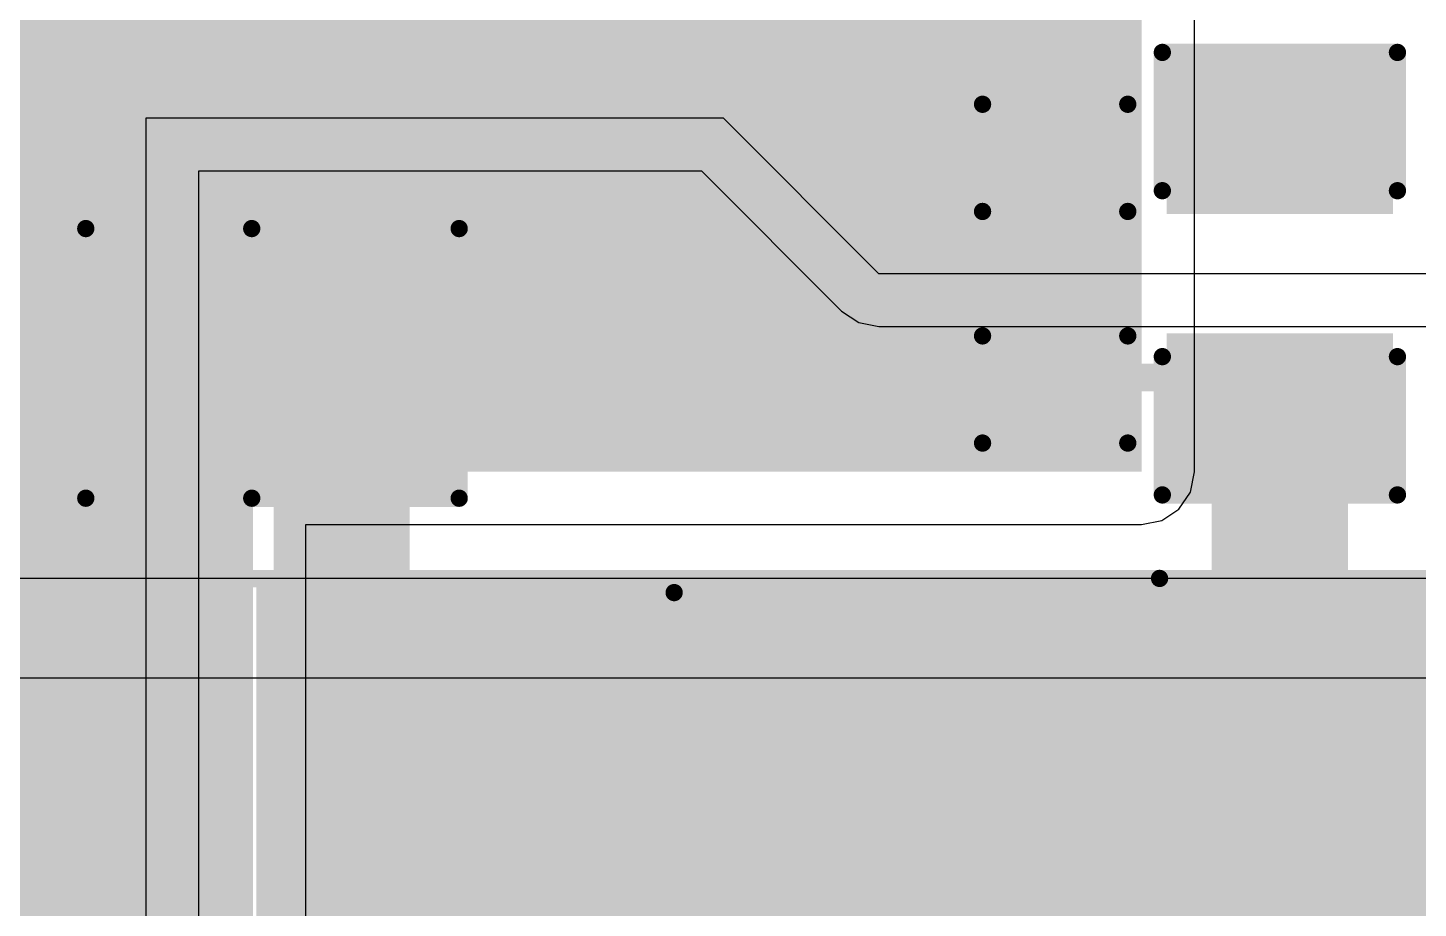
# Model space of a CAD drawing. Header units: inches. Extents: x -36 to 349, y -11 to 240.
# Drawn here: x 132.7 to 142.91, y 5.37 to 11.84 of the extents above; entities that cross this region are included whole.
import ezdxf

# ---------------------------------------------------------------- set-up
doc = ezdxf.new("R2010")
doc.units = ezdxf.units.IN
for name, color, linetype in [('Bottom Layer', 5, 'Continuous'), ('Layer 2', 76, 'Continuous'), ('Top Layer', 1, 'Continuous'), ('Top Overlay', 2, 'Continuous'), ('Top Paste', 8, 'Continuous'), ('Top Solder', 216, 'Continuous')]:
    doc.layers.add(name, color=color, linetype=linetype)

# ---------------------------------------------------------------- blocks, each defined once
blk = doc.blocks.new('DB135_10_16_2P_GN_P_346')
at = {"layer": 'Top Overlay'}
for points in [[(-6.91388, -7.929879999999999, 0.127, 0.127, 0), (-6.91388, -11.3208054, 0.127, 0.127, 0)], [(-3.3476946, -7.955305399999999, 0.127, 0.127, 0), (-3.3476946, -11.2166146, 0.127, 0.127, 0)], [(10.16, -11.3199672, 0.127, 0.127, 0), (-10.16, -11.3199672, 0.127, 0.127, 0)]]:
    blk.add_lwpolyline(points, format="xyseb", dxfattribs=at)
for points in [[(-3.3794446, -11.2166146, 0.0635, 0.0635, 1), (-3.3159446, -11.2166146, 0.0635, 0.0635, 1)], [(-6.94563, -11.3208054, 0.0635, 0.0635, 1), (-6.88213, -11.3208054, 0.0635, 0.0635, 1)]]:
    blk.add_lwpolyline(points, format="xyseb", close=True, dxfattribs=at)
blk = doc.blocks.new('C___0805_447')
at = {"layer": 'Top Layer'}
for points in [[(-1.524, 0.7619999999999999), (-0.508, 0.7619999999999999), (-0.508, -0.7619999999999999), (-1.524, -0.7619999999999999)], [(0.508, 0.7619999999999999), (1.524, 0.7619999999999999), (1.524, -0.7619999999999999), (0.508, -0.7619999999999999)]]:
    blk.add_hatch(color=1, dxfattribs=at).paths.add_polyline_path(points)
at = {"layer": 'Top Paste'}
for points in [[(-1.524, 0.7619999999999999), (-0.508, 0.7619999999999999), (-0.508, -0.7619999999999999), (-1.524, -0.7619999999999999)], [(0.508, 0.7619999999999999), (1.524, 0.7619999999999999), (1.524, -0.7619999999999999), (0.508, -0.7619999999999999)]]:
    blk.add_hatch(color=8, dxfattribs=at).paths.add_polyline_path(points)
at = {"layer": 'Top Solder'}
for points in [[(-1.59399986, 0.8319998599999999), (-0.4380001399999999, 0.8319998599999999), (-0.4380001399999999, -0.8319998599999999), (-1.59399986, -0.8319998599999999)], [(0.4380001399999999, 0.8319998599999999), (1.59399986, 0.8319998599999999), (1.59399986, -0.8319998599999999), (0.4380001399999999, -0.8319998599999999)]]:
    blk.add_hatch(color=216, dxfattribs=at).paths.add_polyline_path(points)
at = {"layer": 'Top Overlay'}
for points in [[(-1.6256, 0.8636, 0.127, 0.127, 0), (-1.6256, -0.8636, 0.127, 0.127, 0)], [(-1.6256, 0.8636, 0.127, 0.127, 0), (-0.6096, 0.8636, 0.127, 0.127, 0)], [(0.6096, 0.8636, 0.127, 0.127, 0), (1.6256, 0.8636, 0.127, 0.127, 0)], [(1.6256, 0.8636, 0.127, 0.127, 0), (1.6256, -0.8636, 0.127, 0.127, 0)], [(-1.6256, -0.8636, 0.127, 0.127, 0), (-0.6096, -0.8636, 0.127, 0.127, 0)], [(0.6096, -0.8636, 0.127, 0.127, 0), (1.6256, -0.8636, 0.127, 0.127, 0)]]:
    blk.add_lwpolyline(points, format="xyseb", dxfattribs=at)
for points in [[(-1.65735, 0.8636, 0.0635, 0.0635, 1), (-1.59385, 0.8636, 0.0635, 0.0635, 1)], [(-1.65735, 0.8636, 0.0635, 0.0635, 1), (-1.59385, 0.8636, 0.0635, 0.0635, 1)], [(-0.64135, 0.8636, 0.0635, 0.0635, 1), (-0.57785, 0.8636, 0.0635, 0.0635, 1)], [(0.57785, 0.8636, 0.0635, 0.0635, 1), (0.64135, 0.8636, 0.0635, 0.0635, 1)], [(1.59385, 0.8636, 0.0635, 0.0635, 1), (1.65735, 0.8636, 0.0635, 0.0635, 1)], [(1.59385, 0.8636, 0.0635, 0.0635, 1), (1.65735, 0.8636, 0.0635, 0.0635, 1)], [(-1.65735, -0.8636, 0.0635, 0.0635, 1), (-1.59385, -0.8636, 0.0635, 0.0635, 1)], [(-1.65735, -0.8636, 0.0635, 0.0635, 1), (-1.59385, -0.8636, 0.0635, 0.0635, 1)], [(-0.64135, -0.8636, 0.0635, 0.0635, 1), (-0.57785, -0.8636, 0.0635, 0.0635, 1)], [(0.57785, -0.8636, 0.0635, 0.0635, 1), (0.64135, -0.8636, 0.0635, 0.0635, 1)], [(1.59385, -0.8636, 0.0635, 0.0635, 1), (1.65735, -0.8636, 0.0635, 0.0635, 1)], [(1.59385, -0.8636, 0.0635, 0.0635, 1), (1.65735, -0.8636, 0.0635, 0.0635, 1)]]:
    blk.add_lwpolyline(points, format="xyseb", close=True, dxfattribs=at)
blk = doc.blocks.new('C___0603_449')
at = {"layer": 'Top Layer'}
for points in [[(-0.3809999999999999, 0.4445), (-0.3809999999999999, -0.4445), (-1.143, -0.4445), (-1.143, 0.4445)], [(1.143, 0.4445), (1.143, -0.4445), (0.3809999999999999, -0.4445), (0.3809999999999999, 0.4445)]]:
    blk.add_hatch(color=1, dxfattribs=at).paths.add_polyline_path(points)
at = {"layer": 'Top Paste'}
for points in [[(-0.3809999999999999, 0.4445), (-0.3809999999999999, -0.4445), (-1.143, -0.4445), (-1.143, 0.4445)], [(1.143, 0.4445), (1.143, -0.4445), (0.3809999999999999, -0.4445), (0.3809999999999999, 0.4445)]]:
    blk.add_hatch(color=8, dxfattribs=at).paths.add_polyline_path(points)
at = {"layer": 'Top Solder'}
for points in [[(-0.3210001199999999, 0.50449988), (-0.3210001199999999, -0.50449988), (-1.20299988, -0.50449988), (-1.20299988, 0.50449988)], [(1.20299988, 0.50449988), (1.20299988, -0.50449988), (0.3210001199999999, -0.50449988), (0.3210001199999999, 0.50449988)]]:
    blk.add_hatch(color=216, dxfattribs=at).paths.add_polyline_path(points)
at = {"layer": 'Top Overlay'}
for points in [[(-1.2446, 0.5334, 0.127, 0.127, 0), (-0.4571999999999999, 0.5334, 0.127, 0.127, 0)], [(-1.2446, 0.5334, 0.127, 0.127, 0), (-1.2446, -0.5334, 0.127, 0.127, 0)], [(0.4571999999999999, 0.5334, 0.127, 0.127, 0), (1.2446, 0.5334, 0.127, 0.127, 0)], [(1.2446, 0.5334, 0.127, 0.127, 0), (1.2446, -0.5334, 0.127, 0.127, 0)], [(-1.2446, -0.5334, 0.127, 0.127, 0), (-0.4571999999999999, -0.5334, 0.127, 0.127, 0)], [(0.4571999999999999, -0.5334, 0.127, 0.127, 0), (1.2446, -0.5334, 0.127, 0.127, 0)]]:
    blk.add_lwpolyline(points, format="xyseb", dxfattribs=at)
for points in [[(-1.27635, 0.5334, 0.0635, 0.0635, 1), (-1.21285, 0.5334, 0.0635, 0.0635, 1)], [(-1.27635, 0.5334, 0.0635, 0.0635, 1), (-1.21285, 0.5334, 0.0635, 0.0635, 1)], [(-0.4889499999999999, 0.5334, 0.0635, 0.0635, 1), (-0.42545, 0.5334, 0.0635, 0.0635, 1)], [(0.42545, 0.5334, 0.0635, 0.0635, 1), (0.4889499999999999, 0.5334, 0.0635, 0.0635, 1)], [(1.21285, 0.5334, 0.0635, 0.0635, 1), (1.27635, 0.5334, 0.0635, 0.0635, 1)], [(1.21285, 0.5334, 0.0635, 0.0635, 1), (1.27635, 0.5334, 0.0635, 0.0635, 1)], [(-1.27635, -0.5334, 0.0635, 0.0635, 1), (-1.21285, -0.5334, 0.0635, 0.0635, 1)], [(-1.27635, -0.5334, 0.0635, 0.0635, 1), (-1.21285, -0.5334, 0.0635, 0.0635, 1)], [(-0.4889499999999999, -0.5334, 0.0635, 0.0635, 1), (-0.42545, -0.5334, 0.0635, 0.0635, 1)], [(0.42545, -0.5334, 0.0635, 0.0635, 1), (0.4889499999999999, -0.5334, 0.0635, 0.0635, 1)], [(1.21285, -0.5334, 0.0635, 0.0635, 1), (1.27635, -0.5334, 0.0635, 0.0635, 1)], [(1.21285, -0.5334, 0.0635, 0.0635, 1), (1.27635, -0.5334, 0.0635, 0.0635, 1)]]:
    blk.add_lwpolyline(points, format="xyseb", close=True, dxfattribs=at)
blk = doc.blocks.new('C___1206_499')
at = {"layer": 'Top Layer'}
for points in [[(-2.032, 0.889), (-0.508, 0.889), (-0.508, -0.889), (-2.032, -0.889)], [(0.508, 0.889), (2.032, 0.889), (2.032, -0.889), (0.508, -0.889)]]:
    blk.add_hatch(color=1, dxfattribs=at).paths.add_polyline_path(points)
at = {"layer": 'Top Paste'}
for points in [[(-2.032, 0.889), (-0.508, 0.889), (-0.508, -0.889), (-2.032, -0.889)], [(0.508, 0.889), (2.032, 0.889), (2.032, -0.889), (0.508, -0.889)]]:
    blk.add_hatch(color=8, dxfattribs=at).paths.add_polyline_path(points)
at = {"layer": 'Top Solder'}
for points in [[(-2.1336, 0.9905999999999999), (-0.4064, 0.9905999999999999), (-0.4064, -0.9905999999999999), (-2.1336, -0.9905999999999999)], [(0.4064, 0.9905999999999999), (2.1336, 0.9905999999999999), (2.1336, -0.9905999999999999), (0.4064, -0.9905999999999999)]]:
    blk.add_hatch(color=216, dxfattribs=at).paths.add_polyline_path(points)
at = {"layer": 'Top Overlay'}
for points in [[(-0.6096, 0.9905999999999999, 0.127, 0.127, 0), (-2.1336, 0.9905999999999999, 0.127, 0.127, 0)], [(-2.1336, 0.9905999999999999, 0.127, 0.127, 0), (-2.1336, -0.9905999999999999, 0.127, 0.127, 0)], [(2.1336, 0.9905999999999999, 0.127, 0.127, 0), (0.6096, 0.9905999999999999, 0.127, 0.127, 0)], [(2.1336, 0.9905999999999999, 0.127, 0.127, 0), (2.1336, -0.9905999999999999, 0.127, 0.127, 0)], [(-0.6096, -0.9905999999999999, 0.127, 0.127, 0), (-2.1336, -0.9905999999999999, 0.127, 0.127, 0)], [(2.1336, -0.9905999999999999, 0.127, 0.127, 0), (0.6096, -0.9905999999999999, 0.127, 0.127, 0)]]:
    blk.add_lwpolyline(points, format="xyseb", dxfattribs=at)
for points in [[(-2.16535, 0.9905999999999999, 0.0635, 0.0635, 1), (-2.10185, 0.9905999999999999, 0.0635, 0.0635, 1)], [(-2.16535, 0.9905999999999999, 0.0635, 0.0635, 1), (-2.10185, 0.9905999999999999, 0.0635, 0.0635, 1)], [(-0.64135, 0.9905999999999999, 0.0635, 0.0635, 1), (-0.57785, 0.9905999999999999, 0.0635, 0.0635, 1)], [(0.57785, 0.9905999999999999, 0.0635, 0.0635, 1), (0.64135, 0.9905999999999999, 0.0635, 0.0635, 1)], [(2.10185, 0.9905999999999999, 0.0635, 0.0635, 1), (2.16535, 0.9905999999999999, 0.0635, 0.0635, 1)], [(2.10185, 0.9905999999999999, 0.0635, 0.0635, 1), (2.16535, 0.9905999999999999, 0.0635, 0.0635, 1)], [(-2.16535, -0.9905999999999999, 0.0635, 0.0635, 1), (-2.10185, -0.9905999999999999, 0.0635, 0.0635, 1)], [(-2.16535, -0.9905999999999999, 0.0635, 0.0635, 1), (-2.10185, -0.9905999999999999, 0.0635, 0.0635, 1)], [(-0.64135, -0.9905999999999999, 0.0635, 0.0635, 1), (-0.57785, -0.9905999999999999, 0.0635, 0.0635, 1)], [(0.57785, -0.9905999999999999, 0.0635, 0.0635, 1), (0.64135, -0.9905999999999999, 0.0635, 0.0635, 1)], [(2.10185, -0.9905999999999999, 0.0635, 0.0635, 1), (2.16535, -0.9905999999999999, 0.0635, 0.0635, 1)], [(2.10185, -0.9905999999999999, 0.0635, 0.0635, 1), (2.16535, -0.9905999999999999, 0.0635, 0.0635, 1)]]:
    blk.add_lwpolyline(points, format="xyseb", close=True, dxfattribs=at)

msp = doc.modelspace()

# ---------------------------------------------------------------- hatches: boundary and pattern name
at = {"layer": 'Bottom Layer'}
for points in [[(121.59878144, -10.5918), (134.34958144, -10.5918), (134.34958144, 16.68781524), (121.59878144, 16.68781524)], [(121.59878144, 8.576249039999999), (140.87738144, 8.576249039999999), (140.87738144, 16.68781524), (121.59878144, 16.68781524)]]:
    msp.add_hatch(color=5, dxfattribs=at).paths.add_polyline_path(points)
at = {"layer": 'Top Layer'}
msp.add_hatch(color=1, dxfattribs=at).paths.add_polyline_path([(134.37499922, -10.6115485), (144.25559922, -10.6115485), (144.25559922, 7.792686979999999), (134.37499922, 7.792686979999999)])

# ---------------------------------------------------------------- linework, layer by layer
at = {"layer": 'Bottom Layer'}
for p, q in [((141.2658465, 8.576249039999999), (141.2658465, 16.68781778)), ((141.23627582, 8.42759046), (141.2658465, 8.576249039999999)), ((141.1520672, 8.30156328), (141.23627582, 8.42759046)), ((141.02604002, 8.21735466), (141.1520672, 8.30156328)), ((134.7380465, -10.40854662), (134.7380465, 8.18778398)), ((134.7380465, 8.18778398), (140.87738144, 8.18778398)), ((140.87738144, 8.18778398), (141.02604002, 8.21735466))]:
    msp.add_line(p, q, dxfattribs=at)
at = {"layer": 'Layer 2'}
for p, q in [((153.96153612, 7.792686979999999), (95.56379921999999, 7.792686979999999)), ((104.30013176, 7.0612), (153.23174332, 7.0612))]:
    msp.add_line(p, q, dxfattribs=at)
at = {"layer": 'Top Layer'}
for p, q in [((137.80518032, 11.17480874), (133.5621789, 11.17481128)), ((133.5621789, 11.17481128), (133.56218144, -10.6115485)), ((138.94818286, 10.03181128), (137.80518032, 11.17480874)), ((133.9506465, -10.6115485), (133.95064396, 10.78634622)), ((133.95064396, 10.78634622), (137.64427132, 10.78634368)), ((137.64427132, 10.78634368), (138.6734971, 9.757125519999999)), ((149.33558144, 10.03181128), (138.94818286, 10.03181128)), ((138.6734971, 9.757125519999999), (138.79952428, 9.672916899999999)), ((138.79952428, 9.672916899999999), (138.94818286, 9.64334622)), ((138.94818286, 9.64334622), (149.33558144, 9.64334622))]:
    msp.add_line(p, q, dxfattribs=at)
for points in [[(135.00057836, 9.372599999999998, 1.00000054, 1.00000054, 0), (135.001, 9.372599999999998, 1.00000054, 1.00000054, 0)], [(135.001, 6.985, 1.00000054, 1.00000054, 0), (135.001, 9.372599999999998, 1.00000054, 1.00000054, 0)], [(141.89339922, 6.985, 1.00000054, 1.00000054, 0), (141.89339922, 9.01581128, 1.00000054, 1.00000054, 0)], [(140.24239922, 9.269811279999999, 0.2032, 0.2032, 0), (141.89339922, 9.269811279999999, 0.2032, 0.2032, 0)], [(141.89339922, 9.01581128, 0.2032, 0.2032, 0), (141.89339922, 9.269811279999999, 0.2032, 0.2032, 0)], [(135.001, 6.985, 1.00000054, 1.00000054, 0), (141.89339922, 6.985, 1.00000054, 1.00000054, 0)]]:
    msp.add_lwpolyline(points, format="xyseb", dxfattribs=at)
for points in [[(134.75057886, 9.372599999999998, 0.499999, 0.499999, 1), (135.25057786, 9.372599999999998, 0.499999, 0.499999, 1)], [(134.7510005, 9.372599999999998, 0.499999, 0.499999, 1), (135.2509995, 9.372599999999998, 0.499999, 0.499999, 1)], [(134.7510005, 9.372599999999998, 0.499999, 0.499999, 1), (135.2509995, 9.372599999999998, 0.499999, 0.499999, 1)], [(141.64339972, 9.01581128, 0.499999, 0.499999, 1), (142.14339872, 9.01581128, 0.499999, 0.499999, 1)], [(140.19159922, 9.269811279999999, 0.1016, 0.1016, 1), (140.29319922, 9.269811279999999, 0.1016, 0.1016, 1)], [(141.84259922, 9.269811279999999, 0.1016, 0.1016, 1), (141.94419922, 9.269811279999999, 0.1016, 0.1016, 1)], [(141.84259922, 9.269811279999999, 0.1016, 0.1016, 1), (141.94419922, 9.269811279999999, 0.1016, 0.1016, 1)], [(141.84259922, 9.01581128, 0.1016, 0.1016, 1), (141.94419922, 9.01581128, 0.1016, 0.1016, 1)], [(134.7510005, 6.985, 0.499999, 0.499999, 1), (135.2509995, 6.985, 0.499999, 0.499999, 1)], [(134.7510005, 6.985, 0.499999, 0.499999, 1), (135.2509995, 6.985, 0.499999, 0.499999, 1)], [(141.64339972, 6.985, 0.499999, 0.499999, 1), (142.14339872, 6.985, 0.499999, 0.499999, 1)], [(141.64339972, 6.985, 0.499999, 0.499999, 1), (142.14339872, 6.985, 0.499999, 0.499999, 1)]]:
    msp.add_lwpolyline(points, format="xyseb", close=True, dxfattribs=at)

# ---------------------------------------------------------------- block references
for name, p, rotation in [('C___0805_447', (141.89339922, 10.03181128), 90), ('C___0603_449', (140.24239922, 10.03181128), 90), ('C___1206_499', (133.73057836, 9.372599999999998), 180), ('DB135_10_16_2P_GN_P_346', (134.09559922, -3.52811842), 180)]:
    msp.add_blockref(name, p, dxfattribs=dict(rotation=rotation))

doc.saveas('drawing.dxf')
